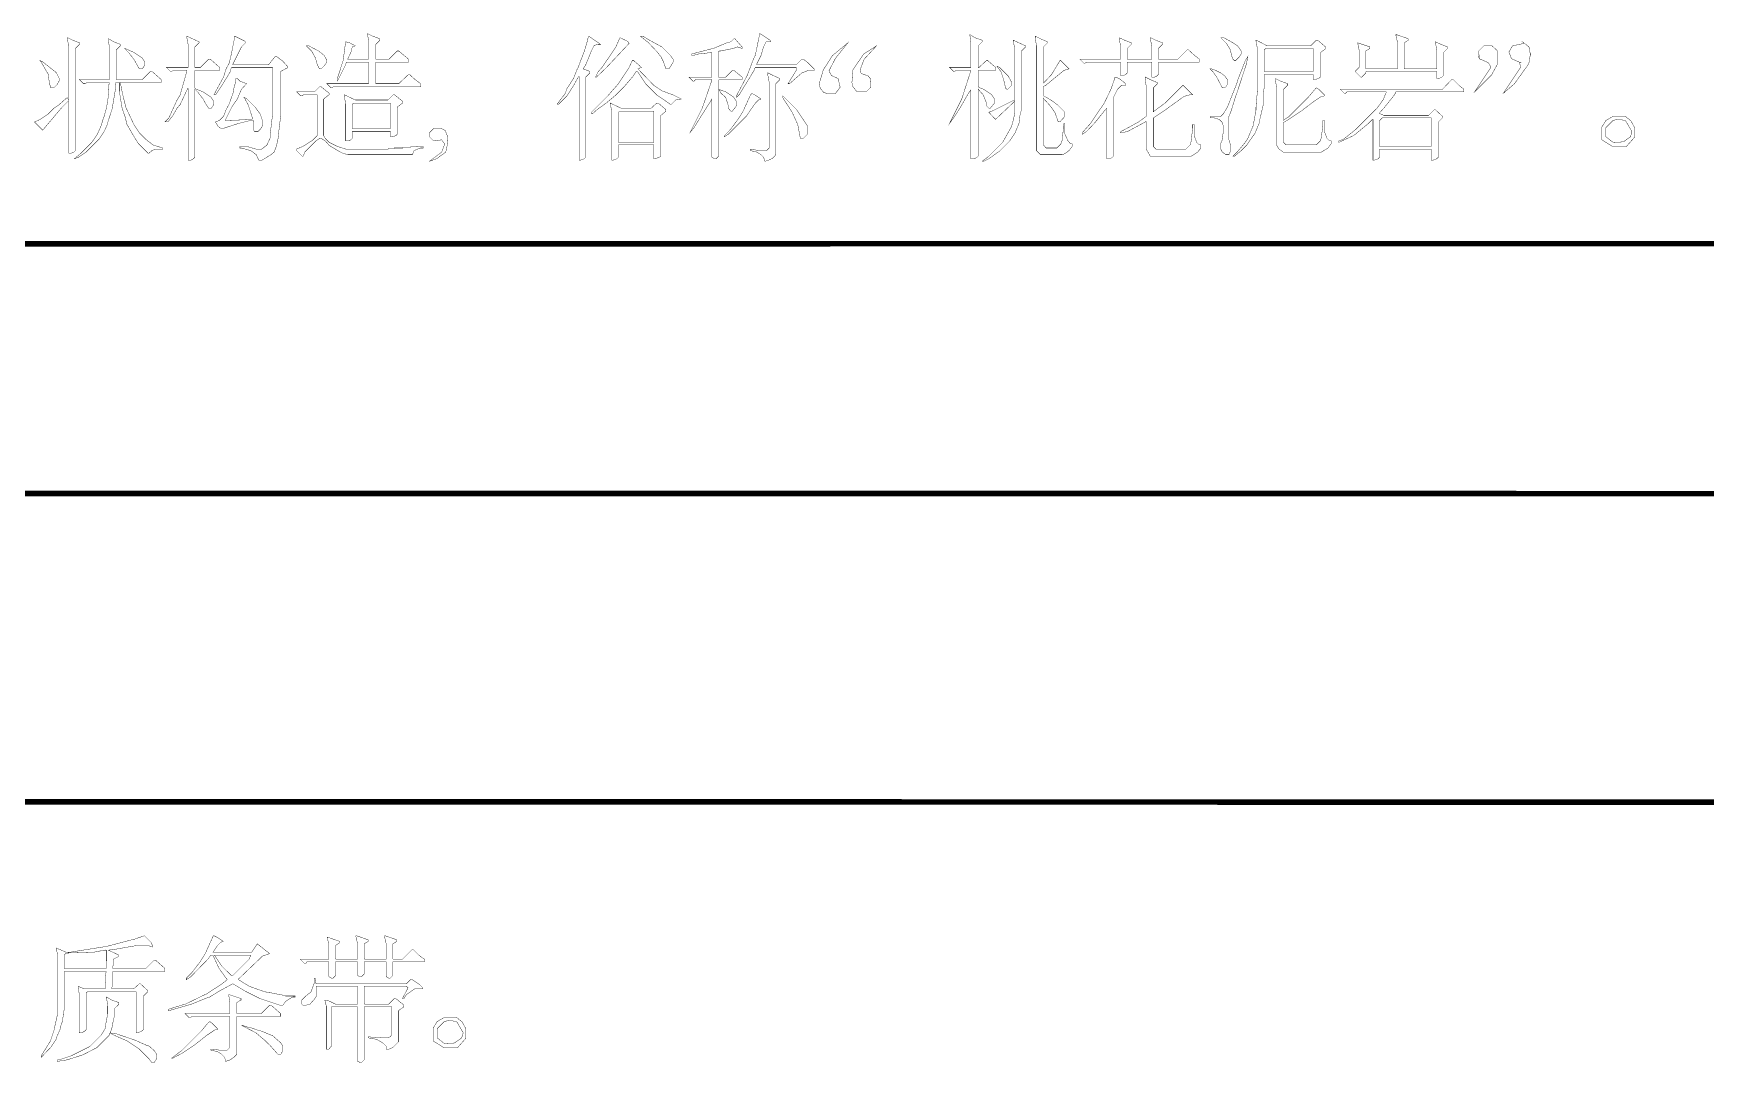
# Model space of a CAD drawing. Extents: x 94 to 452, y -72 to 1042.
# Drawn here: x 294.07 to 338.99, y 514.88 to 542.54 of the extents above; entities that cross this region are included whole.
import ezdxf

# ---------------------------------------------------------------- set-up
doc = ezdxf.new("R2010")
doc.units = 0
doc.header["$MEASUREMENT"] = 0
doc.layers.add('TREE_LAYER', color=7, linetype='Continuous')

msp = doc.modelspace()

# ---------------------------------------------------------------- linework, layer by layer
at = {"layer": 'TREE_LAYER'}
for points, const_width, elevation in [([(294.990768, 542.423105), (294.977043, 542.423105), (294.977043, 542.40938), (295.018219, 542.189772), (295.018219, 540.762321), (295.018219, 540.762321), (295.004494, 540.762321), (294.977043, 540.817223), (294.74371, 540.611341), (294.62018, 540.528988), (294.455474, 540.364282), (294.249592, 540.227027), (294.098612, 540.158399), (294.318219, 539.938791), (294.839788, 540.556439), (295.018219, 540.73487), (295.018219, 540.73487), (295.018219, 539.321144), (295.086847, 539.321144), (295.155474, 539.348595), (295.196651, 539.389772), (295.196651, 542.13487), (295.306455, 542.244674), (295.306455, 542.28585), (295.128023, 542.354478), (294.990768, 542.423105), (294.990768, 542.423105)], 0.01, 33), ([(296.088808, 542.395654), (296.075082, 542.395654), (296.075082, 542.368203), (296.116259, 542.148595), (296.116259, 541.366242), (296.116259, 541.366242), (296.116259, 541.297615), (296.102533, 541.297615), (295.306455, 541.297615), (295.416259, 541.187811), (295.457435, 541.187811), (295.498612, 541.215262), (296.102533, 541.215262), (296.102533, 541.215262), (296.088808, 541.00938), (296.088808, 541.00938), (296.088808, 540.954478), (296.088808, 540.940752), (296.088808, 540.88585), (296.075082, 540.88585), (296.075082, 540.803497), (296.033906, 540.542713), (295.979004, 540.350556), (295.965278, 540.295654), (295.924102, 540.18585), (295.896651, 540.076046), (295.786847, 539.828988), (295.635867, 539.60938), (295.333906, 539.307419), (295.1692, 539.170164), (295.279004, 539.211341), (295.484886, 539.348595), (295.828023, 539.691733), (295.965278, 539.897615), (295.992729, 539.952517), (296.047631, 540.076046), (296.047631, 540.089772), (296.184886, 540.515262), (296.226063, 540.762321), (296.267239, 541.00938), (296.280965, 541.201537), (296.280965, 541.215262), (296.363318, 541.215262), (296.377043, 541.215262), (296.377043, 540.981929), (296.404494, 540.817223), (296.44567, 540.556439), (296.486847, 540.419184), (296.486847, 540.405458), (296.514298, 540.364282), (296.582925, 540.089772), (296.775082, 539.76036), (296.884886, 539.581929), (297.14567, 539.321144), (297.173121, 539.321144), (297.255474, 539.389772), (297.351553, 539.430948), (297.54371, 539.430948), (297.54371, 539.458399), (297.282925, 539.540752), (297.104494, 539.678007), (296.912337, 539.870164), (296.775082, 540.076046), (296.555474, 540.542713), (296.486847, 540.817223), (296.486847, 540.830948), (296.459396, 540.913301), (296.459396, 540.927027), (296.404494, 541.215262), (296.418219, 541.215262), (297.502533, 541.215262), (297.502533, 541.297615), (297.255474, 541.517223), (297.214298, 541.517223), (296.99469, 541.297615), (296.29469, 541.297615), (296.29469, 541.325066), (296.29469, 541.366242), (296.29469, 542.093693), (296.404494, 542.203497), (296.404494, 542.244674), (296.226063, 542.313301), (296.088808, 542.395654), (296.088808, 542.395654)], 0.01, 33), ([(298.188808, 542.464282), (298.188808, 542.464282), (298.188808, 542.436831), (298.229984, 542.217223), (298.229984, 541.627027), (298.216259, 541.627027), (297.639788, 541.627027), (297.749592, 541.517223), (297.790768, 541.517223), (297.818219, 541.544674), (298.188808, 541.544674), (298.188808, 541.544674), (298.161357, 541.407419), (298.147631, 541.366242), (298.010376, 540.88585), (297.928023, 540.748595), (297.708416, 540.268203), (297.598612, 540.158399), (297.680965, 540.158399), (297.818219, 540.336831), (297.928023, 540.528988), (298.010376, 540.625066), (298.216259, 541.064282), (298.229984, 541.050556), (298.229984, 539.128988), (298.298612, 539.128988), (298.367239, 539.170164), (298.408416, 539.211341), (298.408416, 541.023105), (298.408416, 541.036831), (298.490768, 540.954478), (298.628023, 540.776046), (298.710376, 540.625066), (298.779004, 540.528988), (298.847631, 540.528988), (298.916259, 540.625066), (298.916259, 540.707419), (298.833906, 540.830948), (298.628023, 540.968203), (298.449592, 541.036831), (298.408416, 541.064282), (298.408416, 541.544674), (298.408416, 541.544674), (299.067239, 541.544674), (299.067239, 541.627027), (298.82018, 541.846635), (298.779004, 541.846635), (298.559396, 541.627027), (298.408416, 541.627027), (298.408416, 541.627027), (298.408416, 542.176046), (298.518219, 542.28585), (298.518219, 542.313301), (298.339788, 542.395654), (298.188808, 542.464282), (298.188808, 542.464282)], 0.01, 33), ([(299.479004, 542.464282), (299.465278, 542.464282), (299.465278, 542.381929), (299.410376, 542.107419), (299.396651, 542.025066), (299.328023, 541.736831), (299.24567, 541.58585), (299.177043, 541.366242), (299.012337, 541.064282), (298.916259, 540.88585), (298.957435, 540.88585), (298.971161, 540.899576), (299.135867, 541.146635), (299.355474, 541.503497), (299.382925, 541.613301), (299.396651, 541.627027), (300.49469, 541.627027), (300.49469, 541.613301), (300.49469, 540.364282), (300.426063, 539.801537), (300.426063, 539.719184), (300.34371, 539.540752), (300.206455, 539.430948), (300.041749, 539.430948), (299.808416, 539.499576), (299.616259, 539.499576), (299.616259, 539.458399), (299.657435, 539.458399), (299.904494, 539.389772), (300.055474, 539.279968), (300.124102, 539.128988), (300.206455, 539.128988), (300.453514, 539.279968), (300.535867, 539.348595), (300.604494, 539.527027), (300.618219, 539.60938), (300.64567, 539.732909), (300.673121, 540.007419), (300.714298, 540.336831), (300.714298, 541.517223), (300.892729, 541.613301), (300.892729, 541.654478), (300.7692, 541.791733), (300.604494, 541.915262), (300.563318, 541.915262), (300.384886, 541.695654), (299.424102, 541.695654), (299.424102, 541.70938), (299.657435, 542.176046), (299.767239, 542.28585), (299.753514, 542.327027), (299.479004, 542.464282), (299.479004, 542.464282)], 0.01, 33), ([(303.047631, 542.532909), (303.047631, 542.532909), (303.047631, 542.519184), (303.075082, 542.299576), (303.075082, 541.846635), (303.075082, 541.846635), (302.526063, 541.846635), (302.512337, 541.846635), (302.608416, 542.052517), (302.608416, 542.066242), (302.635867, 542.176046), (302.718219, 542.203497), (302.567239, 542.28585), (302.457435, 542.313301), (302.402533, 541.901537), (302.388808, 541.832909), (302.388808, 541.805458), (302.32018, 541.599576), (302.306455, 541.544674), (302.237827, 541.338791), (302.237827, 541.256439), (302.457435, 541.695654), (302.471161, 541.750556), (302.484886, 541.764282), (303.075082, 541.764282), (303.075082, 541.764282), (303.075082, 541.187811), (303.075082, 541.187811), (301.949592, 541.187811), (302.059396, 541.078007), (302.086847, 541.078007), (302.128023, 541.105458), (304.475082, 541.105458), (304.475082, 541.187811), (304.324102, 541.297615), (304.173121, 541.43487), (304.14567, 541.43487), (303.884886, 541.187811), (303.267239, 541.187811), (303.267239, 541.187811), (303.267239, 541.764282), (303.267239, 541.764282), (304.14567, 541.764282), (304.14567, 541.846635), (303.884886, 542.066242), (303.84371, 542.066242), (303.624102, 541.846635), (303.267239, 541.846635), (303.267239, 541.846635), (303.267239, 542.244674), (303.377043, 542.354478), (303.377043, 542.395654), (303.184886, 542.464282), (303.047631, 542.532909), (303.047631, 542.532909)], 0.01, 33), ([(308.990768, 542.464282), (308.977043, 542.450556), (308.949592, 542.327027), (308.880965, 542.093693), (308.867239, 542.052517), (308.688808, 541.58585), (308.675082, 541.572125), (308.579004, 541.325066), (308.400572, 541.050556), (308.359396, 540.927027), (308.139788, 540.638791), (308.139788, 540.638791), (308.180965, 540.638791), (308.400572, 540.858399), (308.579004, 541.132909), (308.716259, 541.379968), (308.729984, 541.379968), (308.729984, 539.128988), (308.812337, 539.142713), (308.867239, 539.170164), (308.908416, 539.211341), (308.908416, 541.366242), (309.018219, 541.476046), (309.018219, 541.517223), (308.839788, 541.58585), (308.908416, 541.695654), (309.059396, 542.066242), (309.128023, 542.203497), (309.141749, 542.217223), (309.237827, 542.244674), (309.306455, 542.244674), (308.990768, 542.464282), (308.990768, 542.464282)], 0.01, 33), ([(309.828023, 542.423105), (309.814298, 542.395654), (309.718219, 542.176046), (309.347631, 541.627027), (309.237827, 541.503497), (309.1692, 541.366242), (309.196651, 541.366242), (309.44371, 541.599576), (310.075082, 542.272125), (310.033906, 542.327027), (309.828023, 542.423105), (309.828023, 542.423105)], 0.01, 33), ([(310.44567, 542.464282), (310.377043, 542.464282), (310.596651, 542.28585), (310.816259, 542.052517), (310.926063, 541.915262), (310.99469, 541.778007), (311.063318, 541.58585), (311.14567, 541.58585), (311.255474, 541.764282), (311.255474, 541.846635), (311.186847, 541.942713), (310.953514, 542.176046), (310.624102, 542.354478), (310.44567, 542.464282), (310.44567, 542.464282)], 0.01, 33), ([(312.916259, 542.395654), (312.888808, 542.395654), (312.806455, 542.313301), (312.696651, 542.28585), (312.339788, 542.13487), (312.326063, 542.13487), (311.749592, 541.98389), (311.749592, 541.956439), (311.831945, 541.956439), (311.928023, 541.98389), (312.284886, 542.025066), (312.298612, 542.025066), (312.298612, 541.366242), (312.298612, 541.366242), (311.680965, 541.366242), (311.790768, 541.256439), (311.818219, 541.256439), (311.859396, 541.297615), (312.298612, 541.297615), (312.298612, 541.28389), (312.037827, 540.528988), (311.708416, 539.870164), (311.818219, 540.007419), (311.996651, 540.295654), (312.229984, 540.666242), (312.298612, 540.776046), (312.298612, 540.762321), (312.298612, 539.211341), (312.367239, 539.170164), (312.408416, 539.170164), (312.477043, 539.238791), (312.477043, 541.023105), (312.490768, 541.023105), (312.490768, 541.023105), (312.54567, 540.927027), (312.6692, 540.817223), (312.737827, 540.597615), (312.737827, 540.528988), (312.806455, 540.446635), (312.847631, 540.446635), (312.957435, 540.597615), (312.957435, 540.707419), (312.875082, 540.830948), (312.6692, 540.968203), (312.477043, 541.036831), (312.477043, 541.28389), (312.490768, 541.297615), (313.108416, 541.297615), (313.108416, 541.366242), (312.888808, 541.544674), (312.847631, 541.544674), (312.6692, 541.366242), (312.490768, 541.366242), (312.477043, 541.366242), (312.477043, 542.052517), (312.504494, 542.066242), (312.531945, 542.066242), (312.875082, 542.13487), (312.984886, 542.176046), (313.108416, 542.13487), (313.108416, 542.176046), (313.09469, 542.189772), (312.916259, 542.395654), (312.916259, 542.395654)], 0.01, 33), ([(313.588808, 542.532909), (313.575082, 542.532909), (313.575082, 542.491733), (313.465278, 541.956439), (313.396651, 541.805458), (313.24567, 541.407419), (312.984886, 540.913301), (312.957435, 540.858399), (312.957435, 540.817223), (313.039788, 540.899576), (313.053514, 540.927027), (313.424102, 541.530948), (313.451553, 541.599576), (313.465278, 541.627027), (314.563318, 541.627027), (314.563318, 541.544674), (314.34371, 541.187811), (314.384886, 541.187811), (314.714298, 541.476046), (314.892729, 541.544674), (315.04371, 541.544674), (315.04371, 541.58585), (314.879004, 541.750556), (314.755474, 541.846635), (314.714298, 541.846635), (314.563318, 541.695654), (313.506455, 541.695654), (313.506455, 541.695654), (313.506455, 541.723105), (313.616259, 541.942713), (313.684886, 542.176046), (313.753514, 542.313301), (313.767239, 542.313301), (313.877043, 542.313301), (313.863318, 542.354478), (313.588808, 542.532909), (313.588808, 542.532909)], 0.01, 33), ([(315.949592, 542.28585), (315.537827, 541.942713), (315.290768, 541.558399), (315.180965, 541.187811), (315.208416, 541.064282), (315.290768, 540.968203), (315.290768, 540.954478), (315.386847, 540.927027), (315.62018, 540.927027), (315.74371, 541.091733), (315.688808, 541.325066), (315.510376, 541.407419), (315.441749, 541.530948), (315.62018, 541.874086), (315.949592, 542.28585), (315.949592, 542.28585)], 0.01, 33), ([(319.229984, 542.505458), (319.229984, 542.505458), (319.229984, 542.478007), (319.257435, 542.258399), (319.257435, 541.627027), (319.257435, 541.627027), (318.680965, 541.627027), (318.790768, 541.517223), (318.818219, 541.517223), (318.859396, 541.544674), (319.257435, 541.544674), (319.257435, 541.544674), (319.010376, 540.776046), (318.680965, 540.117223), (318.790768, 540.268203), (318.9692, 540.542713), (319.188808, 540.927027), (319.257435, 541.023105), (319.257435, 541.023105), (319.257435, 539.170164), (319.339788, 539.170164), (319.408416, 539.197615), (319.449592, 539.238791), (319.449592, 541.036831), (319.449592, 541.050556), (319.463318, 541.036831), (319.477043, 541.00938), (319.586847, 540.88585), (319.6692, 540.679968), (319.6692, 540.597615), (319.737827, 540.528988), (319.779004, 540.528988), (319.888808, 540.666242), (319.888808, 540.776046), (319.806455, 540.899576), (319.600572, 541.036831), (319.490768, 541.078007), (319.449592, 541.105458), (319.449592, 541.544674), (319.449592, 541.544674), (319.916259, 541.544674), (319.916259, 541.627027), (319.710376, 541.805458), (319.6692, 541.805458), (319.477043, 541.627027), (319.449592, 541.627027), (319.449592, 541.627027), (319.449592, 542.203497), (319.559396, 542.313301), (319.559396, 542.354478), (319.367239, 542.423105), (319.229984, 542.505458), (319.229984, 542.505458)], 0.01, 33), ([(320.396651, 542.354478), (320.396651, 542.354478), (320.396651, 542.327027), (320.437827, 542.107419), (320.437827, 540.748595), (320.410376, 540.73487), (320.396651, 540.73487), (320.286847, 540.679968), (320.286847, 540.679968), (319.847631, 540.46036), (319.737827, 540.419184), (319.916259, 540.227027), (320.424102, 540.707419), (320.437827, 540.707419), (320.437827, 540.405458), (320.382925, 540.158399), (320.3692, 540.130948), (320.355474, 540.048595), (320.108416, 539.60938), (319.724102, 539.225066), (319.559396, 539.101537), (319.600572, 539.101537), (319.737827, 539.170164), (320.026063, 539.376046), (320.300572, 539.650556), (320.437827, 539.856439), (320.547631, 540.117223), (320.575082, 540.336831), (320.616259, 540.501537), (320.616259, 542.066242), (320.726063, 542.176046), (320.726063, 542.203497), (320.547631, 542.28585), (320.396651, 542.354478), (320.396651, 542.354478)], 0.01, 33), ([(320.986847, 542.464282), (320.986847, 542.464282), (320.986847, 542.436831), (321.014298, 542.217223), (321.014298, 539.389772), (321.124102, 539.279968), (321.714298, 539.279968), (321.782925, 539.307419), (321.892729, 539.389772), (321.975082, 539.499576), (321.975082, 539.568203), (321.933906, 539.568203), (321.865278, 539.650556), (321.782925, 539.828988), (321.782925, 540.117223), (321.755474, 540.117223), (321.755474, 540.03487), (321.741749, 540.021144), (321.728023, 539.842713), (321.714298, 539.719184), (321.714298, 539.678007), (321.673121, 539.568203), (321.563318, 539.458399), (321.275082, 539.458399), (321.206455, 539.540752), (321.206455, 540.789772), (321.206455, 540.803497), (321.22018, 540.776046), (321.357435, 540.625066), (321.453514, 540.501537), (321.522141, 540.391733), (321.604494, 540.158399), (321.64567, 540.158399), (321.782925, 540.30938), (321.782925, 540.419184), (321.590768, 540.611341), (321.467239, 540.707419), (321.288808, 540.817223), (321.206455, 540.858399), (321.206455, 541.119184), (321.261357, 541.132909), (321.288808, 541.16036), (321.755474, 541.544674), (321.892729, 541.58585), (321.673121, 541.805458), (321.64567, 541.805458), (321.426063, 541.43487), (321.206455, 541.201537), (321.206455, 541.201537), (321.206455, 542.176046), (321.316259, 542.28585), (321.316259, 542.313301), (321.124102, 542.395654), (320.986847, 542.464282), (320.986847, 542.464282)], 0.01, 33), ([(323.237827, 542.423105), (323.237827, 542.423105), (323.237827, 542.40938), (323.279004, 542.189772), (323.279004, 541.846635), (323.265278, 541.846635), (322.180965, 541.846635), (322.290768, 541.736831), (322.318219, 541.736831), (322.359396, 541.764282), (323.265278, 541.764282), (323.279004, 541.764282), (323.279004, 541.407419), (323.361357, 541.407419), (323.416259, 541.43487), (323.457435, 541.476046), (323.457435, 541.764282), (323.457435, 541.764282), (324.116259, 541.764282), (324.116259, 541.764282), (324.116259, 541.366242), (324.198612, 541.366242), (324.253514, 541.393693), (324.29469, 541.43487), (324.29469, 541.764282), (324.308416, 541.764282), (325.392729, 541.764282), (325.392729, 541.846635), (325.255474, 541.956439), (325.104494, 542.093693), (325.063318, 542.093693), (324.816259, 541.846635), (324.308416, 541.846635), (324.29469, 541.846635), (324.29469, 542.13487), (324.404494, 542.244674), (324.404494, 542.28585), (324.226063, 542.354478), (324.088808, 542.423105), (324.075082, 542.423105), (324.075082, 542.40938), (324.116259, 542.189772), (324.116259, 541.846635), (324.116259, 541.846635), (323.457435, 541.846635), (323.457435, 541.846635), (323.457435, 542.13487), (323.567239, 542.244674), (323.567239, 542.28585), (323.388808, 542.354478), (323.237827, 542.423105), (323.237827, 542.423105)], 0.01, 33), ([(326.051553, 542.423105), (325.9692, 542.423105), (326.12018, 542.272125), (326.229984, 542.093693), (326.257435, 541.942713), (326.298612, 541.846635), (326.339788, 541.805458), (326.367239, 541.805458), (326.449592, 541.887811), (326.518219, 541.98389), (326.518219, 542.066242), (326.435867, 542.189772), (326.298612, 542.28585), (326.051553, 542.423105), (326.051553, 542.423105)], 0.01, 33), ([(326.929984, 542.354478), (326.916259, 542.354478), (326.916259, 542.327027), (326.957435, 542.107419), (326.957435, 541.036831), (326.916259, 540.556439), (326.916259, 540.474086), (326.847631, 540.103497), (326.847631, 540.076046), (326.696651, 539.719184), (326.628023, 539.60938), (326.408416, 539.348595), (326.298612, 539.238791), (326.339788, 539.238791), (326.504494, 539.376046), (326.6692, 539.540752), (326.888808, 539.856439), (326.998612, 540.117223), (326.998612, 540.172125), (327.026063, 540.254478), (327.067239, 540.432909), (327.108416, 540.611341), (327.108416, 540.968203), (327.135867, 541.064282), (327.135867, 541.43487), (327.149592, 541.43487), (328.453514, 541.43487), (328.453514, 541.43487), (328.453514, 541.297615), (328.49469, 541.297615), (328.590768, 541.325066), (328.64567, 541.366242), (328.64567, 542.025066), (328.782925, 542.121144), (328.782925, 542.13487), (328.782925, 542.176046), (328.577043, 542.354478), (328.535867, 542.354478), (328.384886, 542.203497), (327.218219, 542.203497), (326.929984, 542.354478), (326.929984, 542.354478)], 0.01, 33), ([(330.690768, 542.505458), (330.677043, 542.505458), (330.677043, 542.478007), (330.718219, 542.299576), (330.718219, 541.58585), (330.704494, 541.58585), (329.880965, 541.58585), (329.867239, 541.58585), (329.867239, 542.066242), (329.977043, 542.13487), (329.977043, 542.13487), (329.977043, 542.176046), (329.647631, 542.28585), (329.688808, 542.079968), (329.688808, 541.627027), (329.579004, 541.517223), (329.729984, 541.366242), (329.757435, 541.366242), (329.867239, 541.476046), (329.867239, 541.503497), (329.880965, 541.517223), (331.775082, 541.517223), (331.775082, 541.503497), (331.775082, 541.325066), (331.857435, 541.338791), (331.912337, 541.366242), (331.953514, 541.407419), (331.953514, 542.025066), (332.063318, 542.13487), (332.063318, 542.176046), (331.884886, 542.244674), (331.733906, 542.313301), (331.775082, 542.079968), (331.775082, 541.58585), (331.775082, 541.58585), (330.896651, 541.58585), (330.896651, 541.58585), (330.896651, 542.28585), (331.006455, 542.354478), (331.006455, 542.354478), (331.006455, 542.395654), (330.690768, 542.505458), (330.690768, 542.505458)], 0.01, 33), ([(334.122141, 542.272125), (333.806455, 542.203497), (333.710376, 542.038791), (333.779004, 541.86036), (334.026063, 541.750556), (333.998612, 541.750556), (334.026063, 541.627027), (333.559396, 540.927027), (333.861357, 541.187811), (334.24567, 541.723105), (334.273121, 541.901537), (334.286847, 541.956439), (334.286847, 541.997615), (334.273121, 542.038791), (334.273121, 542.13487), (334.231945, 542.189772), (334.108416, 542.28585), (334.122141, 542.272125)], 0.01, 33), ([(294.249592, 541.805458), (294.249592, 541.805458), (294.263318, 541.791733), (294.4692, 541.43487), (294.496651, 541.201537), (294.537827, 541.078007), (294.537827, 541.078007), (294.62018, 541.078007), (294.702533, 541.16036), (294.757435, 541.256439), (294.757435, 541.338791), (294.688808, 541.476046), (294.661357, 541.503497), (294.4692, 541.654478), (294.331945, 541.764282), (294.249592, 541.805458), (294.249592, 541.805458)], 0.01, 33), ([(296.528023, 542.13487), (296.514298, 542.13487), (296.637827, 542.011341), (296.775082, 541.832909), (296.857435, 541.681929), (296.912337, 541.58585), (296.926063, 541.58585), (296.99469, 541.58585), (297.063318, 541.695654), (297.063318, 541.764282), (296.99469, 541.874086), (296.775082, 542.025066), (296.528023, 542.13487), (296.528023, 542.13487)], 0.01, 33), ([(301.4692, 542.203497), (301.400572, 542.203497), (301.551553, 542.052517), (301.647631, 541.874086), (301.688808, 541.723105), (301.729984, 541.627027), (301.757435, 541.58585), (301.798612, 541.58585), (301.880965, 541.668203), (301.949592, 541.764282), (301.949592, 541.846635), (301.935867, 541.846635), (301.880965, 541.942713), (301.853514, 541.970164), (301.729984, 542.066242), (301.4692, 542.203497), (301.4692, 542.203497)], 0.01, 33), ([(310.198612, 541.805458), (310.157435, 541.805458), (310.075082, 541.627027), (309.786847, 541.187811), (309.498612, 540.858399), (309.059396, 540.419184), (309.059396, 540.378007), (309.086847, 540.378007), (309.210376, 540.487811), (309.457435, 540.666242), (309.704494, 540.872125), (309.937827, 541.105458), (310.184886, 541.393693), (310.267239, 541.517223), (310.29469, 541.517223), (310.308416, 541.503497), (310.514298, 541.187811), (310.816259, 540.88585), (311.173121, 540.638791), (311.214298, 540.638791), (311.324102, 540.748595), (311.475082, 540.776046), (311.255474, 540.88585), (310.953514, 540.995654), (310.733906, 541.146635), (310.308416, 541.58585), (310.308416, 541.58585), (310.404494, 541.627027), (310.198612, 541.805458), (310.198612, 541.805458)], 0.01, 33), ([(316.718219, 542.203497), (316.375082, 541.98389), (316.086847, 541.558399), (316.059396, 541.215262), (316.086847, 541.105458), (316.196651, 540.968203), (316.44371, 540.968203), (316.553514, 541.078007), (316.567239, 541.325066), (316.539788, 541.338791), (316.498612, 541.393693), (316.306455, 541.462321), (316.279004, 541.558399), (316.388808, 541.846635), (316.718219, 542.203497), (316.718219, 542.203497)], 0.01, 33), ([(326.696651, 541.915262), (326.628023, 541.805458), (326.408416, 541.242713), (326.408416, 541.215262), (326.147631, 540.556439), (326.037827, 540.378007), (325.9692, 540.30938), (325.680965, 540.30938), (325.680965, 540.268203), (325.790768, 540.268203), (325.928023, 540.227027), (326.010376, 540.144674), (326.037827, 540.048595), (326.037827, 539.897615), (326.010376, 539.705458), (326.010376, 539.678007), (325.9692, 539.581929), (325.9692, 539.430948), (326.010376, 539.348595), (326.106455, 539.279968), (326.188808, 539.279968), (326.229984, 539.376046), (326.229984, 539.540752), (326.188808, 539.678007), (326.188808, 540.30938), (326.229984, 540.405458), (326.271161, 540.528988), (326.367239, 540.844674), (326.39469, 540.913301), (326.6692, 541.750556), (326.6692, 541.778007), (326.696651, 541.915262), (326.696651, 541.915262)], 0.01, 33), ([(327.177043, 542.13487), (327.177043, 542.13487), (328.453514, 542.13487), (328.453514, 542.13487), (328.453514, 541.517223), (328.453514, 541.517223), (327.149592, 541.517223), (327.135867, 541.517223), (327.135867, 542.093693), (327.177043, 542.13487), (327.177043, 542.13487)], 0.01, 33), ([(333.257435, 542.203497), (333.037827, 542.203497), (332.900572, 542.066242), (332.914298, 541.86036), (332.886847, 541.942713), (332.914298, 541.86036), (333.161357, 541.750556), (333.229984, 541.627027), (332.790768, 540.968203), (333.24371, 541.421144), (333.408416, 541.723105), (333.408416, 542.066242), (333.257435, 542.203497), (333.257435, 542.203497)], 0.01, 33), ([(313.808416, 541.476046), (313.79469, 541.476046), (313.79469, 541.448595), (313.835867, 541.228988), (313.835867, 539.458399), (313.767239, 539.389772), (313.561357, 539.389772), (313.328023, 539.430948), (313.328023, 539.389772), (313.506455, 539.348595), (313.616259, 539.279968), (313.684886, 539.211341), (313.726063, 539.101537), (313.849592, 539.142713), (313.94567, 539.197615), (314.014298, 539.279968), (314.014298, 541.187811), (314.124102, 541.297615), (314.124102, 541.325066), (313.94567, 541.407419), (313.808416, 541.476046), (313.808416, 541.476046)], 0.01, 33), ([(319.957435, 541.654478), (319.957435, 541.654478), (320.067239, 541.503497), (320.135867, 541.297615), (320.177043, 541.119184), (320.177043, 541.078007), (320.218219, 541.036831), (320.24567, 541.036831), (320.355474, 541.146635), (320.355474, 541.215262), (320.259396, 541.393693), (320.026063, 541.627027), (319.957435, 541.654478), (319.957435, 541.654478)], 0.01, 33), ([(323.141749, 541.366242), (323.128023, 541.366242), (323.128023, 541.352517), (323.018219, 541.036831), (322.839788, 540.666242), (322.4692, 540.117223), (322.249592, 539.870164), (322.249592, 539.828988), (322.359396, 539.897615), (322.592729, 540.144674), (322.867239, 540.487811), (322.908416, 540.528988), (322.908416, 540.528988), (322.908416, 539.170164), (322.990768, 539.170164), (323.04567, 539.197615), (323.086847, 539.238791), (323.086847, 540.817223), (323.196651, 541.036831), (323.306455, 541.146635), (323.416259, 541.146635), (323.416259, 541.187811), (323.237827, 541.325066), (323.141749, 541.366242), (323.141749, 541.366242)], 0.01, 33), ([(323.937827, 541.366242), (323.937827, 541.366242), (323.937827, 541.338791), (323.965278, 541.119184), (323.965278, 540.30938), (323.759396, 540.158399), (323.512337, 540.021144), (323.279004, 539.897615), (323.279004, 539.870164), (323.457435, 539.897615), (323.965278, 540.172125), (323.965278, 540.172125), (323.965278, 539.430948), (324.075082, 539.238791), (325.173121, 539.238791), (325.241749, 539.279968), (325.351553, 539.348595), (325.433906, 539.458399), (325.433906, 539.540752), (325.392729, 539.540752), (325.324102, 539.60938), (325.255474, 539.787811), (325.255474, 540.089772), (325.214298, 540.089772), (325.214298, 539.993693), (325.173121, 539.636831), (325.14567, 539.540752), (325.035867, 539.430948), (324.226063, 539.430948), (324.157435, 539.499576), (324.157435, 540.268203), (324.486847, 540.487811), (324.980965, 540.844674), (325.131945, 540.88585), (325.214298, 540.88585), (324.953514, 541.146635), (324.473121, 540.666242), (324.157435, 540.432909), (324.157435, 540.446635), (324.157435, 541.078007), (324.267239, 541.187811), (324.267239, 541.215262), (324.075082, 541.297615), (323.937827, 541.366242), (323.937827, 541.366242)], 0.01, 33), ([(325.722141, 541.58585), (325.680965, 541.58585), (325.763318, 541.503497), (325.859396, 541.366242), (326.010376, 541.078007), (326.079004, 541.078007), (326.12018, 541.119184), (326.147631, 541.174086), (326.147631, 541.297615), (326.079004, 541.393693), (325.9692, 541.476046), (325.831945, 541.544674), (325.722141, 541.58585), (325.722141, 541.58585)], 0.01, 33), ([(299.547631, 541.325066), (299.506455, 541.325066), (299.506455, 541.256439), (299.451553, 541.050556), (299.437827, 540.954478), (299.328023, 540.638791), (299.24567, 540.487811), (299.177043, 540.30938), (299.067239, 540.199576), (298.957435, 540.158399), (299.026063, 540.048595), (299.108416, 539.979968), (299.149592, 539.979968), (299.575082, 540.117223), (299.904494, 540.199576), (299.973121, 540.199576), (299.986847, 540.158399), (299.986847, 539.938791), (300.014298, 539.897615), (300.096651, 539.897615), (300.179004, 539.979968), (300.233906, 540.076046), (300.233906, 540.158399), (300.165278, 540.364282), (300.028023, 540.556439), (299.79469, 540.789772), (299.726063, 540.817223), (299.726063, 540.817223), (299.739788, 540.803497), (299.835867, 540.625066), (299.904494, 540.419184), (299.959396, 540.240752), (299.904494, 540.227027), (299.64371, 540.213301), (299.300572, 540.199576), (299.218219, 540.199576), (299.396651, 540.556439), (299.547631, 540.776046), (299.657435, 541.036831), (299.79469, 541.187811), (299.616259, 541.256439), (299.547631, 541.325066), (299.547631, 541.325066)], 0.01, 33), ([(301.798612, 541.105458), (301.757435, 541.105458), (301.62018, 540.968203), (301.139788, 540.968203), (301.249592, 540.858399), (301.290768, 540.858399), (301.318219, 540.88585), (301.688808, 540.88585), (301.688808, 540.88585), (301.688808, 539.787811), (301.565278, 539.664282), (301.304494, 539.499576), (301.139788, 539.430948), (301.139788, 539.389772), (301.290768, 539.238791), (301.318219, 539.238791), (301.359396, 539.348595), (301.661357, 539.650556), (301.757435, 539.719184), (301.798612, 539.719184), (301.908416, 539.650556), (302.018219, 539.527027), (302.292729, 539.362321), (302.375082, 539.321144), (302.512337, 539.279968), (304.255474, 539.279968), (304.282925, 539.376046), (304.296651, 539.389772), (304.461357, 539.458399), (304.54371, 539.458399), (304.54371, 539.499576), (304.475082, 539.499576), (304.475082, 539.499576), (304.200572, 539.48585), (304.200572, 539.472125), (304.063318, 539.472125), (304.063318, 539.472125), (303.99469, 539.472125), (303.99469, 539.458399), (303.871161, 539.458399), (303.871161, 539.458399), (303.761357, 539.458399), (303.761357, 539.444674), (303.610376, 539.444674), (303.596651, 539.430948), (303.500572, 539.430948), (303.500572, 539.430948), (302.457435, 539.430948), (302.237827, 539.499576), (302.018219, 539.60938), (301.908416, 539.719184), (301.867239, 539.787811), (301.867239, 540.776046), (302.004494, 540.88585), (302.018219, 540.88585), (302.018219, 540.927027), (301.798612, 541.105458), (301.798612, 541.105458)], 0.01, 33), ([(313.3692, 540.927027), (313.328023, 540.872125), (313.135867, 540.446635), (312.998612, 540.227027), (312.779004, 539.938791), (312.628023, 539.787811), (312.628023, 539.76036), (312.737827, 539.828988), (313.218219, 540.30938), (313.465278, 540.666242), (313.547631, 540.748595), (313.616259, 540.776046), (313.451553, 540.88585), (313.3692, 540.927027), (313.3692, 540.927027)], 0.01, 33), ([(327.437827, 541.325066), (327.437827, 541.325066), (327.437827, 541.311341), (327.465278, 541.091733), (327.465278, 539.540752), (327.533906, 539.430948), (327.64371, 539.348595), (328.673121, 539.348595), (328.741749, 539.389772), (328.851553, 539.458399), (328.933906, 539.568203), (328.933906, 539.650556), (328.892729, 539.650556), (328.824102, 539.719184), (328.755474, 539.897615), (328.755474, 540.199576), (328.714298, 540.199576), (328.714298, 540.103497), (328.673121, 539.746635), (328.64567, 539.650556), (328.535867, 539.540752), (327.726063, 539.540752), (327.657435, 539.60938), (327.657435, 540.144674), (327.79469, 540.227027), (328.124102, 540.446635), (328.467239, 540.707419), (328.673121, 540.844674), (328.755474, 540.858399), (328.755474, 540.88585), (328.604494, 541.036831), (328.535867, 541.078007), (328.316259, 540.817223), (327.79469, 540.295654), (327.684886, 540.227027), (327.657435, 540.199576), (327.657435, 540.213301), (327.657435, 541.036831), (327.767239, 541.146635), (327.767239, 541.187811), (327.575082, 541.256439), (327.437827, 541.325066), (327.437827, 541.325066)], 0.01, 33), ([(332.214298, 541.297615), (332.173121, 541.297615), (331.926063, 541.036831), (329.180965, 541.036831), (329.290768, 540.927027), (329.318219, 540.927027), (329.359396, 540.968203), (330.416259, 540.968203), (330.416259, 540.954478), (330.361357, 540.830948), (330.347631, 540.776046), (330.1692, 540.528988), (329.606455, 539.966242), (329.263318, 539.691733), (329.139788, 539.650556), (329.139788, 539.60938), (329.496651, 539.774086), (329.551553, 539.801537), (329.935867, 540.117223), (330.04567, 540.227027), (330.059396, 540.227027), (330.059396, 539.128988), (330.141749, 539.142713), (330.196651, 539.170164), (330.237827, 539.211341), (330.237827, 539.417223), (330.237827, 539.430948), (331.624102, 539.430948), (331.624102, 539.417223), (331.624102, 539.128988), (331.665278, 539.128988), (331.775082, 539.170164), (331.816259, 539.211341), (331.816259, 540.158399), (331.926063, 540.268203), (331.926063, 540.30938), (331.733906, 540.487811), (331.706455, 540.487811), (331.555474, 540.336831), (330.347631, 540.336831), (330.224102, 540.391733), (330.361357, 540.542713), (330.635867, 540.88585), (330.677043, 540.968203), (332.502533, 540.968203), (332.502533, 541.036831), (332.365278, 541.146635), (332.214298, 541.297615), (332.214298, 541.297615)], 0.01, 33), ([(302.429984, 540.88585), (302.416259, 540.88585), (302.416259, 540.872125), (302.457435, 540.652517), (302.457435, 539.650556), (302.539788, 539.650556), (302.59469, 539.678007), (302.635867, 539.719184), (302.635867, 539.897615), (302.649592, 539.897615), (303.665278, 539.897615), (303.665278, 539.897615), (303.665278, 539.76036), (303.706455, 539.76036), (303.802533, 539.787811), (303.84371, 539.828988), (303.84371, 540.556439), (303.980965, 540.666242), (303.99469, 540.666242), (303.99469, 540.707419), (303.775082, 540.88585), (303.733906, 540.88585), (303.596651, 540.748595), (302.718219, 540.748595), (302.429984, 540.88585), (302.429984, 540.88585)], 0.01, 33), ([(302.677043, 540.666242), (302.677043, 540.666242), (303.665278, 540.666242), (303.665278, 540.666242), (303.665278, 539.979968), (303.665278, 539.979968), (302.649592, 539.979968), (302.635867, 539.979968), (302.635867, 540.638791), (302.677043, 540.666242), (302.677043, 540.666242)], 0.01, 33), ([(309.567239, 540.666242), (309.567239, 540.666242), (309.567239, 540.652517), (309.608416, 540.432909), (309.608416, 539.128988), (309.690768, 539.142713), (309.74567, 539.170164), (309.786847, 539.211341), (309.786847, 539.527027), (309.786847, 539.540752), (310.733906, 539.540752), (310.733906, 539.527027), (310.733906, 539.170164), (310.775082, 539.170164), (310.884886, 539.211341), (310.926063, 539.238791), (310.926063, 540.336831), (311.063318, 540.446635), (311.063318, 540.446635), (311.063318, 540.487811), (310.857435, 540.666242), (310.816259, 540.666242), (310.665278, 540.528988), (309.855474, 540.528988), (309.567239, 540.666242), (309.567239, 540.666242)], 0.01, 33), ([(309.814298, 540.446635), (309.828023, 540.446635), (310.733906, 540.446635), (310.733906, 540.446635), (310.733906, 539.60938), (310.733906, 539.60938), (309.786847, 539.60938), (309.786847, 539.60938), (309.786847, 540.419184), (309.814298, 540.446635), (309.814298, 540.446635)], 0.01, 33), ([(314.206455, 540.858399), (314.206455, 540.803497), (314.453514, 540.419184), (314.604494, 540.089772), (314.673121, 539.719184), (314.755474, 539.719184), (314.865278, 539.828988), (314.865278, 540.048595), (314.577043, 540.487811), (314.206455, 540.858399), (314.206455, 540.858399)], 0.01, 33), ([(330.306455, 540.268203), (330.306455, 540.268203), (331.624102, 540.268203), (331.624102, 540.268203), (331.624102, 539.499576), (331.624102, 539.499576), (330.237827, 539.499576), (330.237827, 539.499576), (330.237827, 540.199576), (330.306455, 540.268203), (330.306455, 540.268203)], 0.01, 33), ([(336.839788, 540.30938), (336.510376, 540.30938), (336.318219, 540.199576), (336.208416, 540.021144), (336.208416, 539.678007), (336.496651, 539.499576), (336.867239, 539.499576), (337.086847, 539.746635), (337.086847, 540.007419), (336.990768, 540.18585), (336.839788, 540.30938), (336.839788, 540.30938)], 0.01, 33), ([(336.647631, 540.227027), (336.661357, 540.227027), (336.839788, 540.199576), (337.018219, 539.897615), (336.977043, 539.76036), (336.784886, 539.623105), (336.510376, 539.60938), (336.318219, 539.76036), (336.318219, 540.007419), (336.510376, 540.199576), (336.565278, 540.213301), (336.647631, 540.227027), (336.647631, 540.227027)], 0.01, 33), ([(305.037827, 539.979968), (304.818219, 539.979968), (304.708416, 539.870164), (304.708416, 539.76036), (304.818219, 539.650556), (305.037827, 539.678007), (305.12018, 539.568203), (305.037827, 539.348595), (304.708416, 539.101537), (304.900572, 539.170164), (305.147631, 539.348595), (305.202533, 539.60938), (305.188808, 539.787811), (305.133906, 539.925066), (305.037827, 539.979968), (305.037827, 539.979968)], 0.01, 33), ([(221.22612, 536.879451), (399.22612, 536.892986)], 0.15, 178.000001), ([(221.22612, 530.184954), (399.22612, 530.161419)], 0.15, 178.000002), ([(221.22612, 521.909476), (399.22612, 521.861332)], 0.15, 178.000007), ([(297.051886, 518.288365), (296.7362, 518.178561), (296.708749, 518.178561), (295.981298, 517.986404), (295.940122, 517.986404), (295.075416, 517.849149), (295.006788, 517.849149), (295.006788, 517.835424), (294.938161, 517.835424), (294.938161, 517.849149), (294.91071, 517.862875), (294.677377, 517.958953), (294.718553, 517.780522), (294.718553, 516.188365), (294.6362, 515.817777), (294.6362, 515.790326), (294.526396, 515.460914), (294.416592, 515.282483), (294.279337, 515.062875), (294.279337, 515.021698), (294.540122, 515.296208), (294.677377, 515.50209), (294.691102, 515.556992), (294.787181, 515.7766), (294.787181, 515.817777), (294.855808, 516.009934), (294.869534, 516.174639), (294.883259, 516.174639), (294.883259, 516.215816), (294.896985, 516.339345), (294.896985, 517.327581), (294.896985, 517.327581), (296.008749, 517.327581), (296.022475, 517.327581), (296.008749, 517.217777), (296.008749, 517.217777), (296.008749, 517.121698), (296.008749, 517.121698), (296.008749, 517.039345), (295.995024, 517.039345), (295.995024, 516.943267), (295.995024, 516.943267), (295.995024, 516.860914), (295.995024, 516.860914), (295.432279, 516.860914), (295.267573, 516.929541), (295.295024, 516.75111), (295.295024, 515.680522), (295.391102, 515.694247), (295.446004, 515.721698), (295.487181, 515.762875), (295.487181, 516.75111), (295.514632, 516.778561), (296.832279, 516.778561), (296.832279, 516.778561), (296.832279, 515.680522), (296.873455, 515.680522), (296.969534, 515.721698), (297.024436, 515.762875), (297.024436, 516.668757), (297.134239, 516.778561), (297.134239, 516.819737), (296.942083, 516.998169), (296.914632, 516.998169), (296.763651, 516.860914), (296.187181, 516.860914), (296.173455, 516.860914), (296.173455, 516.90209), (296.187181, 516.915816), (296.187181, 517.011894), (296.187181, 517.011894), (296.187181, 517.107973), (296.187181, 517.107973), (296.187181, 517.204051), (296.200906, 517.217777), (296.200906, 517.327581), (296.200906, 517.327581), (297.600906, 517.327581), (297.600906, 517.409934), (297.353847, 517.629541), (297.312671, 517.629541), (297.093063, 517.409934), (296.214632, 517.409934), (296.200906, 517.409934), (296.200906, 517.478561), (296.214632, 517.478561), (296.214632, 517.656992), (296.351886, 517.72562), (296.365612, 517.739345), (296.365612, 517.766796), (296.077377, 517.904051), (296.104828, 517.904051), (296.228357, 517.917777), (296.85973, 518.027581), (297.134239, 518.027581), (297.271494, 517.986404), (297.244043, 518.096208), (297.051886, 518.288365), (297.051886, 518.288365)], 0.01, 36), ([(298.918553, 518.288365), (298.904828, 518.288365), (298.877377, 518.233463), (298.68522, 517.807973), (298.547965, 517.588365), (298.328357, 517.30013), (298.177377, 517.149149), (298.177377, 517.107973), (298.287181, 517.1766), (298.767573, 517.670718), (298.8362, 517.766796), (298.891102, 517.766796), (298.891102, 517.766796), (299.055808, 517.409934), (299.275416, 517.107973), (299.138161, 516.998169), (298.698945, 516.709934), (298.68522, 516.709934), (298.149926, 516.449149), (298.1362, 516.449149), (297.696985, 516.311894), (297.696985, 516.270718), (298.314632, 516.449149), (298.753847, 516.627581), (298.781298, 516.627581), (299.096985, 516.819737), (299.426396, 516.998169), (299.769534, 516.792286), (300.153847, 516.60013), (300.689141, 516.421698), (300.771494, 516.421698), (300.853847, 516.531502), (301.032279, 516.641306), (301.100906, 516.641306), (301.100906, 516.668757), (300.840122, 516.668757), (300.702867, 516.709934), (300.593063, 516.723659), (300.565612, 516.737385), (300.455808, 516.75111), (300.428357, 516.764835), (300.291102, 516.778561), (299.865612, 516.929541), (299.577377, 517.107973), (299.577377, 517.121698), (299.604828, 517.149149), (300.222475, 517.739345), (300.414632, 517.807973), (300.08522, 518.068757), (300.071494, 518.055032), (299.934239, 517.849149), (298.904828, 517.849149), (298.891102, 517.849149), (298.904828, 517.862875), (299.014632, 518.027581), (299.096985, 518.109934), (299.165612, 518.137385), (299.000906, 518.247188), (298.918553, 518.288365), (298.918553, 518.288365)], 0.01, 36), ([(302.747965, 518.288365), (302.734239, 518.288365), (302.734239, 518.260914), (302.775416, 518.082483), (302.775416, 517.670718), (302.775416, 517.656992), (302.198945, 517.656992), (302.18522, 517.670718), (302.18522, 518.027581), (302.295024, 518.096208), (302.295024, 518.137385), (301.979337, 518.247188), (301.965612, 518.247188), (301.965612, 518.233463), (302.006788, 518.041306), (302.006788, 517.670718), (302.006788, 517.656992), (301.238161, 517.656992), (301.347965, 517.547188), (301.389141, 517.547188), (301.416592, 517.588365), (302.006788, 517.588365), (302.006788, 517.588365), (302.006788, 517.190326), (302.075416, 517.149149), (302.116592, 517.149149), (302.18522, 517.217777), (302.18522, 517.588365), (302.198945, 517.588365), (302.775416, 517.588365), (302.775416, 517.588365), (302.775416, 517.217777), (302.844043, 517.190326), (302.88522, 517.190326), (302.953847, 517.258953), (302.953847, 517.588365), (302.967573, 517.588365), (303.544043, 517.588365), (303.544043, 517.588365), (303.544043, 517.190326), (303.612671, 517.149149), (303.653847, 517.149149), (303.722475, 517.217777), (303.722475, 517.588365), (303.7362, 517.588365), (304.573455, 517.588365), (304.573455, 517.656992), (304.422475, 517.766796), (304.271494, 517.917777), (304.244043, 517.917777), (303.983259, 517.656992), (303.7362, 517.656992), (303.722475, 517.670718), (303.722475, 518.068757), (303.832279, 518.137385), (303.832279, 518.178561), (303.516592, 518.288365), (303.502867, 518.288365), (303.502867, 518.260914), (303.544043, 518.082483), (303.544043, 517.670718), (303.544043, 517.656992), (302.967573, 517.656992), (302.953847, 517.670718), (302.953847, 518.068757), (303.063651, 518.137385), (303.063651, 518.178561), (302.747965, 518.288365), (302.747965, 518.288365)], 0.01, 36), ([(296.008749, 517.890326), (296.008749, 517.904051), (296.0362, 517.890326), (296.0362, 517.615816), (296.022475, 517.615816), (296.022475, 517.519737), (296.022475, 517.506012), (296.022475, 517.409934), (296.008749, 517.409934), (294.896985, 517.409934), (294.896985, 517.409934), (294.896985, 517.766796), (294.938161, 517.821698), (295.706788, 517.849149), (295.844043, 517.8766), (296.008749, 517.890326), (296.008749, 517.890326)], 0.01, 36), ([(298.932279, 517.766796), (298.946004, 517.766796), (299.893063, 517.766796), (299.906788, 517.766796), (299.865612, 517.656992), (299.426396, 517.217777), (299.38522, 517.217777), (299.124436, 517.478561), (298.932279, 517.766796), (298.932279, 517.766796)], 0.01, 36), ([(301.6362, 517.149149), (301.608749, 517.149149), (301.608749, 516.998169), (301.526396, 516.778561), (301.389141, 516.668757), (301.279337, 516.558953), (301.279337, 516.449149), (301.306788, 516.421698), (301.389141, 516.421698), (301.498945, 516.449149), (301.608749, 516.572679), (301.677377, 516.668757), (301.677377, 516.888365), (301.663651, 516.915816), (301.677377, 516.929541), (302.775416, 516.929541), (302.775416, 516.929541), (302.775416, 516.462875), (302.775416, 516.449149), (302.18522, 516.449149), (302.020514, 516.531502), (301.896985, 516.558953), (301.938161, 516.394247), (301.938161, 515.241306), (302.006788, 515.241306), (302.075416, 515.323659), (302.075416, 516.380522), (302.089141, 516.380522), (302.775416, 516.380522), (302.775416, 516.380522), (302.775416, 514.911894), (302.844043, 514.884443), (302.88522, 514.884443), (302.953847, 514.953071), (302.953847, 516.380522), (302.967573, 516.380522), (303.681298, 516.380522), (303.695024, 516.380522), (303.695024, 515.611894), (303.612671, 515.543267), (303.46169, 515.543267), (303.269534, 515.556992), (303.063651, 515.570718), (303.063651, 515.543267), (303.296985, 515.50209), (303.475416, 515.392286), (303.544043, 515.323659), (303.544043, 515.241306), (303.626396, 515.241306), (303.722475, 515.282483), (303.873455, 515.433463), (303.873455, 516.270718), (304.024436, 516.380522), (304.024436, 516.421698), (303.804828, 516.60013), (303.763651, 516.60013), (303.612671, 516.449149), (302.967573, 516.449149), (302.953847, 516.462875), (302.953847, 516.929541), (302.967573, 516.929541), (304.093063, 516.929541), (304.134239, 516.888365), (303.983259, 516.60013), (304.024436, 516.60013), (304.093063, 516.709934), (304.312671, 516.860914), (304.532279, 516.860914), (304.532279, 516.888365), (304.449926, 516.970718), (304.244043, 517.107973), (304.202867, 517.107973), (304.093063, 516.998169), (301.663651, 516.998169), (301.649926, 517.02562), (301.6362, 517.149149), (301.6362, 517.149149)], 0.01, 36), ([(296.0362, 516.641306), (296.0362, 516.641306), (296.0362, 516.613855), (296.063651, 516.394247), (296.063651, 516.188365), (295.995024, 515.817777), (295.995024, 515.790326), (295.88522, 515.611894), (295.583259, 515.309934), (295.089141, 515.062875), (294.75973, 514.953071), (294.718553, 514.953071), (294.718553, 514.911894), (294.979337, 514.953071), (295.404828, 515.090326), (295.775416, 515.282483), (296.104828, 515.611894), (296.118553, 515.666796), (296.132279, 515.666796), (296.242083, 515.611894), (296.58522, 515.460914), (296.914632, 515.241306), (297.175416, 514.980522), (297.244043, 514.884443), (297.312671, 514.884443), (297.381298, 514.980522), (297.381298, 515.104051), (297.312671, 515.20013), (297.175416, 515.323659), (297.120514, 515.337385), (296.846004, 515.460914), (296.818553, 515.474639), (296.296985, 515.653071), (296.269534, 515.653071), (296.173455, 515.666796), (296.132279, 515.680522), (296.173455, 515.790326), (296.214632, 516.009934), (296.255808, 516.174639), (296.255808, 516.339345), (296.365612, 516.449149), (296.365612, 516.490326), (296.173455, 516.558953), (296.0362, 516.641306), (296.0362, 516.641306)], 0.01, 36), ([(299.316592, 516.709934), (299.316592, 516.709934), (299.316592, 516.696208), (299.344043, 516.504051), (299.344043, 516.20209), (299.344043, 516.20209), (298.1362, 516.20209), (298.246004, 516.092286), (298.287181, 516.092286), (298.328357, 516.119737), (299.344043, 516.119737), (299.344043, 516.119737), (299.344043, 515.282483), (299.275416, 515.213855), (299.069534, 515.213855), (298.863651, 515.241306), (298.8362, 515.241306), (298.8362, 515.213855), (299.014632, 515.172679), (299.124436, 515.104051), (299.206788, 515.021698), (299.234239, 514.911894), (299.357769, 514.953071), (299.453847, 515.021698), (299.5362, 515.104051), (299.5362, 516.119737), (299.5362, 516.119737), (300.702867, 516.119737), (300.702867, 516.20209), (300.455808, 516.421698), (300.414632, 516.421698), (300.195024, 516.20209), (299.5362, 516.20209), (299.5362, 516.20209), (299.5362, 516.490326), (299.632279, 516.558953), (299.646004, 516.558953), (299.646004, 516.60013), (299.316592, 516.709934), (299.316592, 516.709934)], 0.01, 36), ([(298.808749, 515.982483), (298.767573, 515.955032), (298.575416, 515.721698), (298.053847, 515.20013), (297.957769, 515.131502), (297.779337, 514.994247), (297.806788, 514.994247), (298.067573, 515.131502), (298.396985, 515.35111), (298.726396, 515.611894), (298.932279, 515.749149), (298.946004, 515.762875), (299.014632, 515.762875), (299.014632, 515.790326), (298.863651, 515.941306), (298.808749, 515.982483), (298.808749, 515.982483)], 0.01, 36), ([(299.700906, 515.872679), (299.673455, 515.872679), (300.044043, 515.680522), (300.304828, 515.460914), (300.428357, 515.337385), (300.634239, 515.104051), (300.702867, 515.104051), (300.716592, 515.104051), (300.771494, 515.20013), (300.771494, 515.323659), (300.702867, 515.419737), (300.483259, 515.611894), (300.428357, 515.62562), (300.208749, 515.721698), (300.098945, 515.749149), (299.865612, 515.831502), (299.824436, 515.831502), (299.700906, 515.872679), (299.700906, 515.872679)], 0.01, 36), ([(305.438161, 516.092286), (305.108749, 516.092286), (304.916592, 515.982483), (304.806788, 515.804051), (304.806788, 515.460914), (305.095024, 515.282483), (305.465612, 515.282483), (305.68522, 515.529541), (305.68522, 515.790326), (305.589141, 515.968757), (305.438161, 516.092286), (305.438161, 516.092286)], 0.01, 36), ([(305.246004, 516.009934), (305.25973, 516.009934), (305.438161, 515.982483), (305.616592, 515.680522), (305.575416, 515.543267), (305.383259, 515.406012), (305.108749, 515.392286), (304.916592, 515.543267), (304.916592, 515.790326), (305.108749, 515.982483), (305.163651, 515.996208), (305.246004, 516.009934), (305.246004, 516.009934)], 0.01, 36)]:
    msp.add_lwpolyline(points, dxfattribs=dict(at, const_width=const_width, elevation=elevation))

doc.saveas('drawing.dxf')
